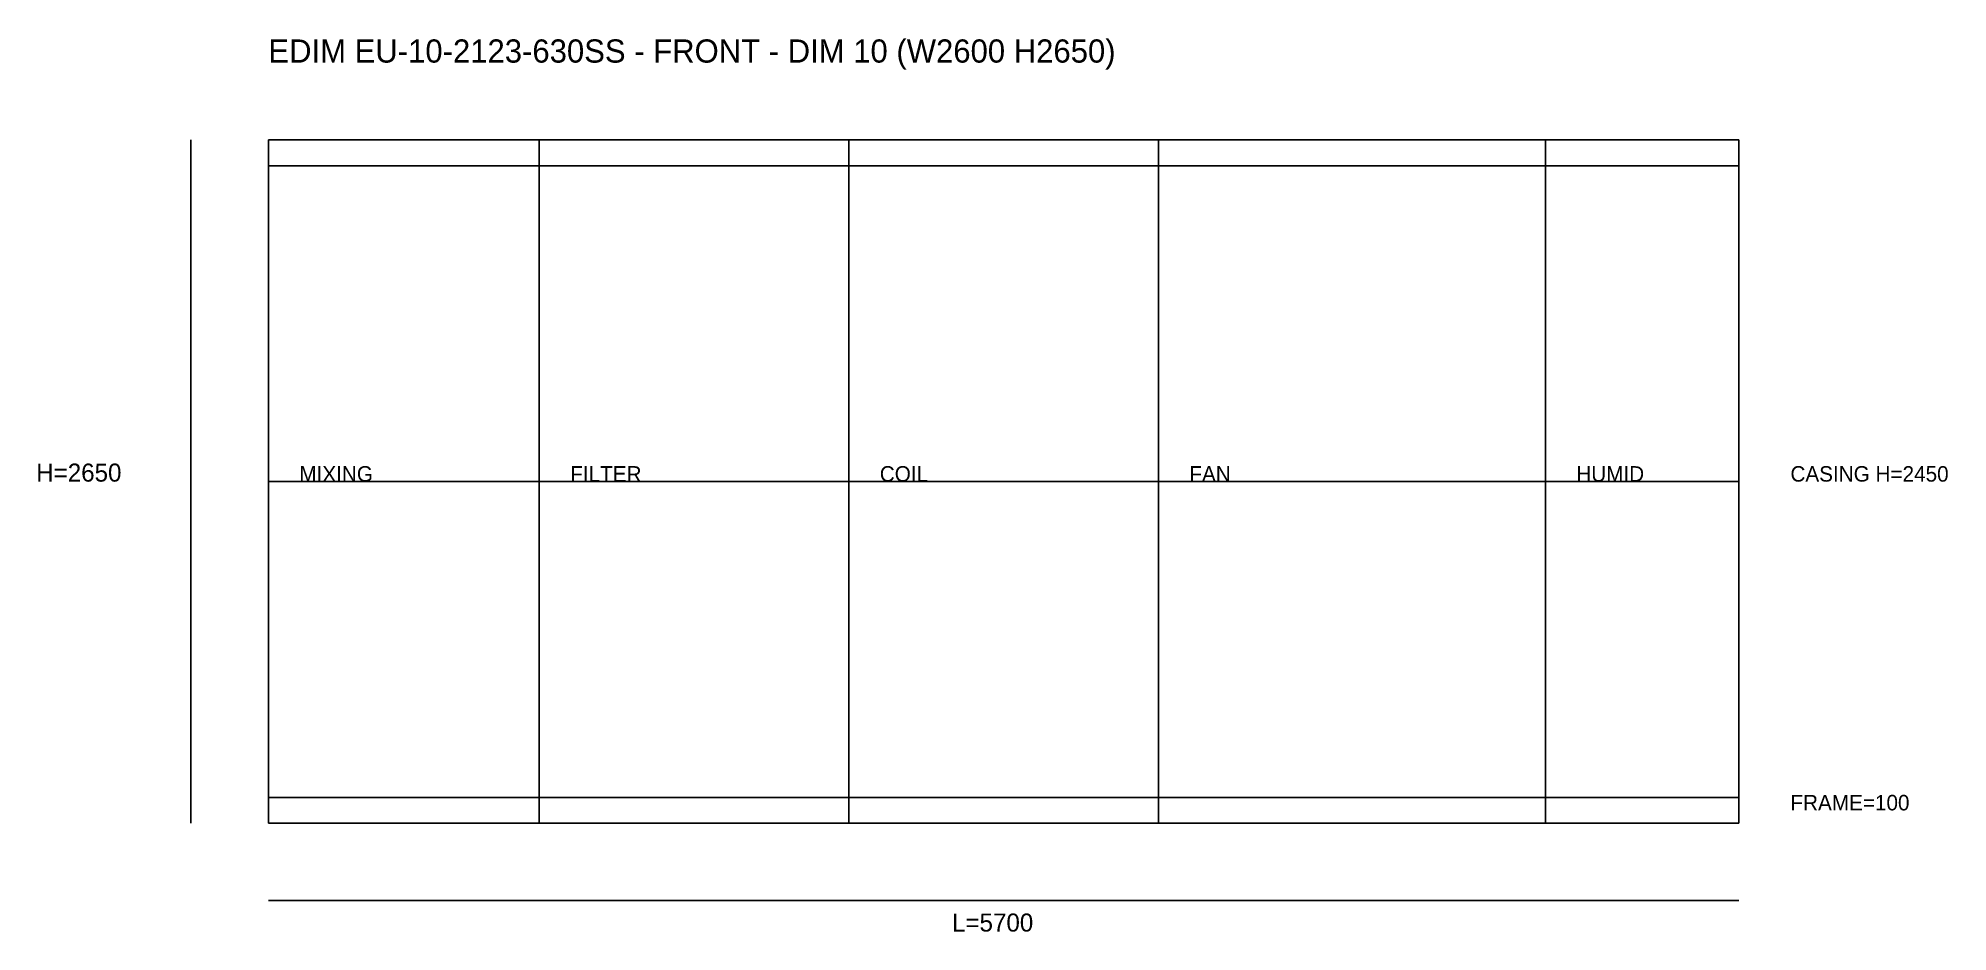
# Model space of a CAD drawing. Header units: millimetres. Extents: x -892 to 6510, y -421 to 3045.
import ezdxf

# ---------------------------------------------------------------- set-up
doc = ezdxf.new("R2010")
doc.units = ezdxf.units.MM
for name, color, linetype in [('DIM', 1, 'CONTINUOUS'), ('OUTLINE', 7, 'CONTINUOUS'), ('SECTION', 3, 'CONTINUOUS'), ('TEXT', 5, 'CONTINUOUS')]:
    doc.layers.add(name, color=color, linetype=linetype)

msp = doc.modelspace()

# ---------------------------------------------------------------- linework, layer by layer
at = {"layer": 'DIM'}
for p, q in [((-300, 0), (-300, 2650)), ((0, 1325), (5700, 1325)), ((0, -300), (5700, -300))]:
    msp.add_line(p, q, dxfattribs=at)
at = {"layer": 'OUTLINE'}
for p, q in [((5700, 2650), (0, 2650)), ((0, 2650), (0, 0)), ((5700, 0), (5700, 2650)), ((0, 2550), (5700, 2550)), ((0, 100), (5700, 100)), ((0, 0), (5700, 0))]:
    msp.add_line(p, q, dxfattribs=at)
at = {"layer": 'SECTION'}
for p, q in [((1050, 0), (1050, 2650)), ((2250, 0), (2250, 2650)), ((3450, 0), (3450, 2650)), ((4950, 0), (4950, 2650))]:
    msp.add_line(p, q, dxfattribs=at)

# ---------------------------------------------------------------- texts
at = {"layer": 'DIM'}
for s, p in [('CASING H=2450', (5900, 1325)), ('FRAME=100', (5900, 50))]:
    msp.add_text(s, height=60, dxfattribs=at).set_placement(p)
at = {"layer": 'TEXT'}
for s, height, p in [('EDIM EU-10-2123-630SS - FRONT - DIM 10 (W2600 H2650)', 90, (0, 2950)), ('H=2650', 70, (-900, 1325)), ('MIXING', 60, (120, 1325)), ('FILTER', 60, (1170, 1325)), ('COIL', 60, (2370, 1325)), ('FAN', 60, (3570, 1325)), ('HUMID', 60, (5070, 1325)), ('L=5700', 70, (2650, -420))]:
    msp.add_text(s, height=height, dxfattribs=at).set_placement(p)

doc.saveas('drawing.dxf')
